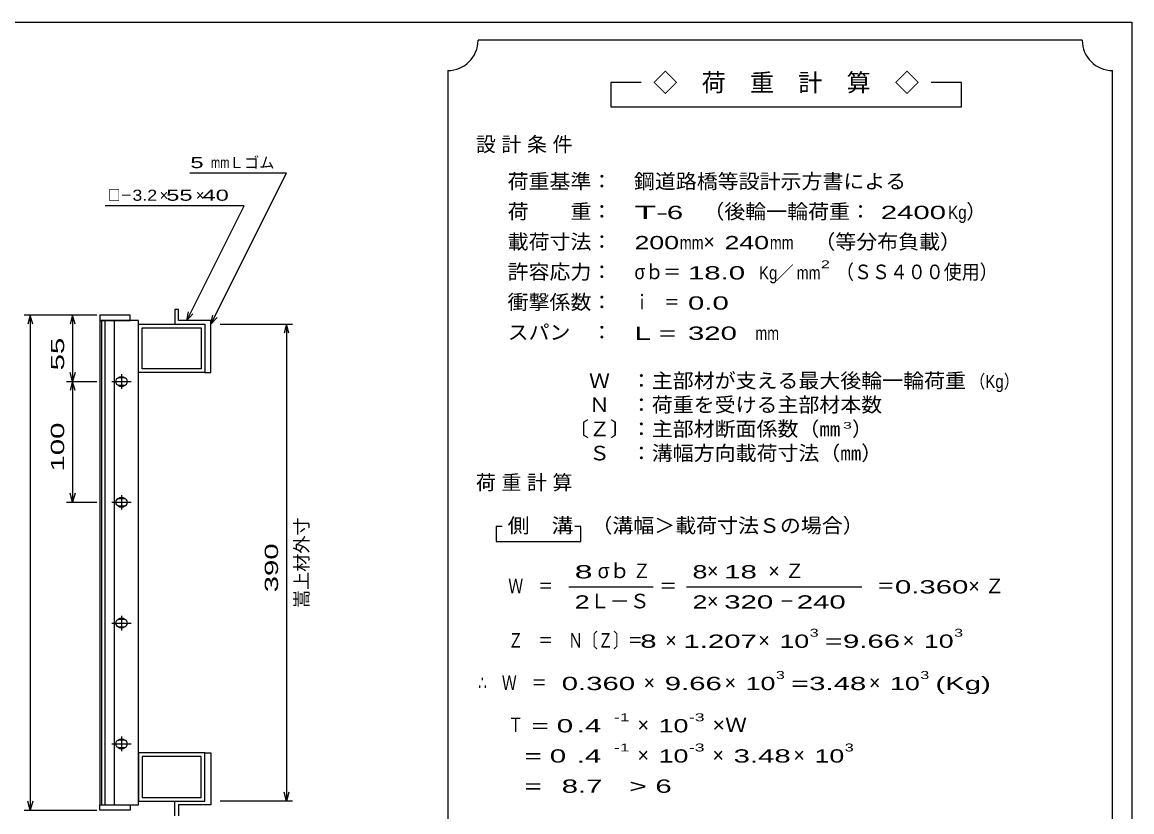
# Model space of a CAD drawing. Units: millimetres, scale not verified. Extents: x -910 to 866, y -641 to 527.
# Drawn here: x -53 to 866, y -127 to 527 of the extents above; entities that cross this region are included whole.
import ezdxf
from ezdxf.enums import TextEntityAlignment as Align

# ---------------------------------------------------------------- set-up
doc = ezdxf.new("R2010")
doc.units = ezdxf.units.MM
doc.header["$LTSCALE"] = 5
for name, color, linetype, lineweight in [('0_2', 150, 'Continuous', 25), ('16', 3, 'Continuous', 25), ('22', 2, 'Continuous', 25)]:
    doc.layers.add(name, color=color, linetype=linetype, lineweight=lineweight)
doc.styles.add('ベクトル', font='')
doc.styles.get('ベクトル').set_extended_font_data('ベクトル')

msp = doc.modelspace()

# ---------------------------------------------------------------- linework, layer by layer
at = {"layer": '0_2'}
for p, q in [((-864.5, 526.75), (865.5, 526.75)), ((865.5, 526.75), (865.5, -573.25))]:
    msp.add_line(p, q, dxfattribs=at)
at = {"layer": '16'}
for p, q in [((76.5, 288.75), (73.5, 288.75)), ((73.5, 288.75), (73.5, 276.75)), ((76.5, 279.75), (76.5, 288.75)), ((36.5, 284.25), (11.5, 284.25)), ((11.5, 284.25), (11.5, 279.75)), ((11.5, 279.75), (36.5, 279.75)), ((11.5, 279.75), (11.5, -121.25)), ((43.5, 279.75), (11.5, 279.75)), ((13, 279.75), (13, -121.25)), ((16, -121.25), (16, 279.75)), ((23.5, 279.75), (23.5, -121.25)), ((36.5, 279.75), (36.5, 284.25)), ((43.5, -121.25), (43.5, 279.75)), ((43.5, 276.75), (98.5, 276.75)), ((43.5, 236.75), (43.5, 276.75)), ((73.5, 276.75), (98.5, 276.75)), ((103.5, 279.75), (76.5, 279.75)), ((98.5, 276.75), (98.5, 236.75)), ((98.5, 276.75), (98.5, 236.75)), ((103.5, 236.75), (103.5, 279.75)), ((46.5, 273.75), (95.5, 273.75)), ((46.5, 239.75), (46.5, 273.75)), ((95.5, 273.75), (95.5, 239.75)), ((95.5, 239.75), (46.5, 239.75)), ((31.5, 232.25), (27.5, 232.25)), ((29.5, 235.25), (29.5, 223.25)), ((98.5, 236.75), (43.5, 236.75)), ((98.5, 236.75), (103.5, 236.75)), ((21.5, 229.25), (37.5, 229.25)), ((27.5, 226.25), (31.5, 226.25)), ((21.5, 129.25), (37.5, 129.25)), ((31.5, 132.25), (27.5, 132.25)), ((29.5, 135.25), (29.5, 123.25)), ((27.5, 126.25), (31.5, 126.25)), ((21.5, 29.25), (37.5, 29.25)), ((31.5, 32.25), (27.5, 32.25)), ((29.5, 35.25), (29.5, 23.25)), ((27.5, 26.25), (31.5, 26.25)), ((21.5, -70.75), (37.5, -70.75)), ((31.5, -67.75), (27.5, -67.75)), ((29.5, -64.75), (29.5, -76.75)), ((27.5, -73.75), (31.5, -73.75)), ((98.5, -78.25), (43.5, -78.25)), ((43.5, -78.25), (43.5, -118.25)), ((95.5, -81.25), (46.5, -81.25)), ((46.5, -81.25), (46.5, -115.25)), ((95.5, -115.25), (95.5, -81.25)), ((98.5, -118.25), (98.5, -78.25)), ((98.5, -78.25), (103.5, -78.25)), ((98.5, -118.25), (98.5, -78.25)), ((103.5, -78.25), (103.5, -121.25)), ((43.5, -118.25), (98.5, -118.25)), ((46.5, -115.25), (95.5, -115.25)), ((73.5, -130.25), (73.5, -118.25)), ((73.5, -118.25), (98.5, -118.25)), ((11.5, -121.25), (36.5, -121.25)), ((11.5, -125.75), (11.5, -121.25)), ((11.5, -121.25), (43.5, -121.25)), ((36.5, -125.75), (11.5, -125.75)), ((36.5, -121.25), (36.5, -125.75)), ((103.5, -121.25), (76.5, -121.25)), ((76.5, -121.25), (76.5, -130.25))]:
    msp.add_line(p, q, dxfattribs=at)
for centre, radius, start, end in [((27.5, 229.25), 3, 90, 270), ((29.5, 229.25), 4, 46.6, 133.4), ((31.5, 229.25), 3, 270, 90), ((29.5, 229.25), 4, 226.6, 313.4), ((27.5, 129.25), 3, 90, 270), ((29.5, 129.25), 4, 46.6, 133.4), ((31.5, 129.25), 3, 270, 90), ((29.5, 129.25), 4, 226.6, 313.4), ((27.5, 29.25), 3, 90, 270), ((29.5, 29.25), 4, 46.6, 133.4), ((31.5, 29.25), 3, 270, 90), ((29.5, 29.25), 4, 226.6, 313.4), ((27.5, -70.75), 3, 90, 270), ((29.5, -70.75), 4, 46.6, 133.4), ((31.5, -70.75), 3, 270, 90), ((29.5, -70.75), 4, 226.6, 313.4)]:
    msp.add_arc(centre, radius, start, end, dxfattribs=at)
at = {"layer": '22', "color": 4}
for p, q in [((824.5, 511.75), (324.5, 511.75)), ((824.5, 511.75), (324.5, 511.75)), ((299.5, 486.75), (299.5, -288.25)), ((299.5, 486.75), (299.5, -288.25)), ((849.5, -288.25), (849.5, 486.75)), ((849.5, -288.25), (849.5, 486.75)), ((459.5, 476.75), (434.5, 476.75)), ((434.5, 476.75), (434.5, 456.75)), ((459.5, 476.75), (434.5, 476.75)), ((434.5, 476.75), (434.5, 456.75)), ((724.5, 476.75), (699.5, 476.75)), ((724.5, 476.75), (699.5, 476.75)), ((724.5, 456.75), (724.5, 476.75)), ((724.5, 456.75), (724.5, 476.75)), ((434.5, 456.75), (724.5, 456.75)), ((434.5, 456.75), (724.5, 456.75)), ((166, 401.75), (86, 401.75)), ((103.5, 276.75), (166, 401.75)), ((131, 374.75), (16, 374.75)), ((83.5, 279.75), (131, 374.75)), ((83.5, 279.75), (85, 287.05)), ((83.5, 279.75), (88.5, 285.25)), ((9, 284.25), (-51, 284.25)), ((-46, 284.25), (-48, 276.75)), ((-44, 276.75), (-46, 284.25)), ((-46, 284.25), (-46, -125.75)), ((9, 284.25), (-16, 284.25)), ((-11, 284.25), (-13, 276.75)), ((-9, 276.75), (-11, 284.25)), ((-11, 284.25), (-11, 229.25)), ((103.5, 276.75), (105, 284.05)), ((103.5, 276.75), (108.5, 282.25)), ((111, 276.75), (171, 276.75)), ((166, 276.75), (164, 269.25)), ((168, 269.25), (166, 276.75)), ((166, 276.75), (166, -118.25)), ((-11, 229.25), (-13, 236.75)), ((-9, 236.75), (-11, 229.25)), ((-16, 229.25), (9, 229.25)), ((-11, 229.25), (-13, 221.75)), ((-9, 221.75), (-11, 229.25)), ((-11, 229.25), (-11, 129.25)), ((-16, 129.25), (9, 129.25)), ((-11, 129.25), (-13, 136.75)), ((-9, 136.75), (-11, 129.25)), ((344.5, 109.25), (339.5, 109.25)), ((339.5, 109.25), (339.5, 96.75)), ((344.5, 109.25), (339.5, 109.25)), ((339.5, 109.25), (339.5, 96.75)), ((409.5, 109.25), (404.5, 109.25)), ((409.5, 109.25), (404.5, 109.25)), ((409.5, 96.75), (409.5, 109.25)), ((409.5, 96.75), (409.5, 109.25)), ((339.5, 96.75), (409.5, 96.75)), ((339.5, 96.75), (409.5, 96.75)), ((399.5, 59.25), (469.5, 59.25)), ((399.5, 59.25), (469.5, 59.25)), ((497, 59.25), (642, 59.25)), ((497, 59.25), (642, 59.25)), ((-46, -125.75), (-48, -118.25)), ((-44, -118.25), (-46, -125.75)), ((171, -118.25), (111, -118.25)), ((166, -118.25), (164, -110.75)), ((168, -110.75), (166, -118.25)), ((-51, -125.75), (9, -125.75))]:
    msp.add_line(p, q, dxfattribs=at)
for centre, start, end in [((299.5, 511.75), 270, 0), ((299.5, 511.75), 270, 0), ((849.5, 511.75), 180, 270), ((849.5, 511.75), 180, 270)]:
    msp.add_arc(centre, 25, start, end, dxfattribs=at)

# ---------------------------------------------------------------- texts
at = {"layer": '22', "style": 'ベクトル'}
for s, height, p in [('◇\u3000荷\u3000重\u3000計\u3000算\u3000◇', 14.66, (469.5, 476.75)), ('◇\u3000荷\u3000重\u3000計\u3000算\u3000◇', 14.66, (469.5, 476.75)), ('Ｌゴム', 9.164, (118.5, 410.5)), ('×', 9.164, (61, 383.5)), ('×', 9.164, (91, 383.5)), ('）', 12.1, (728.5, 370)), ('）', 12.1, (728.5, 370)), ('×', 12.1, (511, 345)), ('×', 12.1, (511, 345)), ('／', 11, (570.75, 319.25)), ('／', 11, (570.75, 319.25)), ('）', 12.1, (634, 190)), ('）', 12.1, (634, 190)), ('σｂ', 12.1, (423.5, 72.5)), ('σｂ', 12.1, (423.5, 72.5)), ('×', 12.1, (514, 72.5)), ('×', 12.1, (514, 72.5)), ('Ｌ－Ｓ', 12.1, (417, 47.5)), ('Ｌ－Ｓ', 12.1, (417, 47.5)), ('×', 12.1, (514, 47.5)), ('×', 12.1, (514, 47.5)), ('×', 12.1, (479.5, 15)), ('×', 12.1, (479.5, 15)), ('×', 12.1, (556.5, 15)), ('×', 12.1, (556.5, 15)), ('×', 12.1, (676, 15)), ('×', 12.1, (676, 15)), ('×', 12.1, (461.5, -20)), ('×', 12.1, (461.5, -20)), ('×', 12.1, (528.5, -20)), ('×', 12.1, (528.5, -20)), ('×', 12.1, (648, -20)), ('×', 12.1, (648, -20)), ('×', 12.1, (456.5, -55)), ('×', 12.1, (456.5, -55)), ('×', 12.1, (456.5, -80)), ('×', 12.1, (456.5, -80)), ('×', 12.1, (518.5, -80)), ('×', 12.1, (518.5, -80)), ('×', 12.1, (585.5, -80)), ('×', 12.1, (585.5, -80))]:
    msp.add_text(s, height=height, dxfattribs=at).set_placement(p, align=Align.MIDDLE_LEFT)
for s, height, width, p in [(' 5 ', 9.164, 1.6, (81, 410.5)), ('mm', 9.164, 0.75, (103.5, 410.5)), ('荷重基準：\u3000', 12.1, 1.05, (349, 395)), ('荷重基準：\u3000', 12.1, 1.05, (349, 395)), ('鋼道路橋等設計示方書による', 12.1, 1.05, (453.5, 395)), ('鋼道路橋等設計示方書による', 12.1, 1.05, (453.5, 395)), ('□－', 9.164, 0.8, (18.5, 383.5)), ('3.2', 9.164, 1.2, (38.5, 383.5)), (' 55 ', 9.164, 1.6, (61, 383.5)), (' 40 ', 9.164, 1.6, (91, 383.5)), ('荷\u3000\u3000重：\u3000', 12.1, 1.05, (349, 370)), ('荷\u3000\u3000重：\u3000', 12.1, 1.05, (349, 370)), ('（後輪一輪荷重：', 12.1, 1.05, (511, 370)), ('（後輪一輪荷重：', 12.1, 1.05, (511, 370)), ('T-', 11, 2, (454, 369.25)), ('T-', 11, 2, (454, 369.25)), (' 6 ', 11, 1.65, (474, 369.25)), (' 6 ', 11, 1.65, (474, 369.25)), (' 2400', 11, 1.65, (651, 369.25)), (' 2400', 11, 1.65, (651, 369.25)), ('Kg', 11, 0.85, (713.5, 369.25)), ('Kg', 11, 0.85, (713.5, 369.25)), ('載荷寸法：\u3000', 12.1, 1.05, (349, 345)), ('載荷寸法：\u3000', 12.1, 1.05, (349, 345)), ('200', 11, 1.5, (454, 344.25)), ('200', 11, 1.5, (454, 344.25)), ('240', 11, 1.5, (528.5, 344.25)), ('240', 11, 1.5, (528.5, 344.25)), ('\u3000（等分布負載）', 12.1, 1.05, (585.5, 345)), ('\u3000（等分布負載）', 12.1, 1.05, (585.5, 345)), ('mm', 11, 0.8, (491.5, 344.25)), ('mm', 11, 0.8, (491.5, 344.25)), ('mm', 11, 0.8, (566, 344.25)), ('mm', 11, 0.8, (566, 344.25)), ('許容応力：\u3000', 12.1, 1.05, (349, 320)), ('許容応力：\u3000', 12.1, 1.05, (349, 320)), ('σｂ＝', 12.1, 0.9, (454, 320)), ('σｂ＝', 12.1, 0.9, (454, 320)), (' 18.0', 11, 1.65, (491.5, 319.25)), (' 18.0', 11, 1.65, (491.5, 319.25)), ('Kg', 11, 0.85, (557, 319.25)), ('Kg', 11, 0.85, (557, 319.25)), ('mm', 11, 0.8, (588.25, 319.25)), ('mm', 11, 0.8, (588.25, 319.25)), ('2', 6.598, 1.5, (608.25, 326.25)), ('2', 6.598, 1.5, (608.25, 326.25)), ('（ＳＳ４００使用）', 12.1, 0.9, (620.75, 320)), ('（ＳＳ４００使用）', 12.1, 0.9, (620.75, 320)), ('衝撃係数：\u3000', 12.1, 1.05, (349, 295)), ('衝撃係数：\u3000', 12.1, 1.05, (349, 295)), ('ｉ\u3000＝', 12.1, 0.75, (454, 295)), ('ｉ\u3000＝', 12.1, 0.75, (454, 295)), (' 0.0', 11, 1.65, (491.5, 294.25)), (' 0.0', 11, 1.65, (491.5, 294.25)), ('スパン\u3000：\u3000', 12.1, 1.05, (349, 270)), ('スパン\u3000：\u3000', 12.1, 1.05, (349, 270)), ('L =', 11, 1.65, (454, 269.25)), ('L =', 11, 1.65, (454, 269.25)), (' 320 ', 11, 1.65, (491.5, 269.25)), (' 320 ', 11, 1.65, (491.5, 269.25)), ('mm', 11, 0.8, (554, 269.25)), ('mm', 11, 0.8, (554, 269.25)), ('\u3000Ｗ\u3000：主部材が支える最大後輪一輪荷重', 12.1, 1.05, (399, 230)), ('\u3000Ｗ\u3000：主部材が支える最大後輪一輪荷重', 12.1, 1.05, (399, 230)), ('（Kg）', 11, 0.85, (731.5, 229.25)), ('（Kg）', 11, 0.85, (731.5, 229.25)), ('\u3000Ｎ\u3000：荷重を受ける主部材本数', 12.1, 1.05, (399, 210)), ('\u3000Ｎ\u3000：荷重を受ける主部材本数', 12.1, 1.05, (399, 210)), ('〔Ｚ〕：主部材断面係数（㎜', 12.1, 1.05, (399, 190)), ('〔Ｚ〕：主部材断面係数（㎜', 12.1, 1.05, (399, 190)), ('3', 5.499, 1.8, (626.5, 193)), ('3', 5.499, 1.8, (626.5, 193)), ('\u3000Ｓ\u3000：溝幅方向載荷寸法（㎜）', 12.1, 1.05, (399, 170)), ('\u3000Ｓ\u3000：溝幅方向載荷寸法（㎜）', 12.1, 1.05, (399, 170)), ('側\u3000溝', 12.1, 1.1, (349, 110)), ('側\u3000溝', 12.1, 1.1, (349, 110)), ('\u3000（溝幅＞載荷寸法Ｓの場合）', 12.1, 1.05, (401, 110)), ('\u3000（溝幅＞載荷寸法Ｓの場合）', 12.1, 1.05, (401, 110)), ('8', 11, 1.8, (404.5, 71.75)), ('8', 11, 1.8, (404.5, 71.75)), ('Ｚ', 12.1, 0.9, (452.5, 72.5)), ('Ｚ', 12.1, 0.9, (452.5, 72.5)), ('8', 11, 1.5, (502, 71.75)), ('8', 11, 1.5, (502, 71.75)), (' 18 ', 11, 1.65, (521.5, 71.75)), (' 18 ', 11, 1.65, (521.5, 71.75)), ('Ｗ\u3000＝', 12.1, 0.75, (349.5, 60)), ('Ｗ\u3000＝', 12.1, 0.75, (349.5, 60)), ('0.360', 11, 1.65, (669.5, 59.25)), ('0.360', 11, 1.65, (669.5, 59.25)), ('＝', 12.1, 0.9, (474.5, 60)), ('＝', 12.1, 0.9, (474.5, 60)), ('＝', 12.1, 0.9, (654.5, 60)), ('＝', 12.1, 0.9, (654.5, 60)), ('2', 11, 1.5, (404.5, 46.75)), ('2', 11, 1.5, (404.5, 46.75)), ('2', 11, 1.5, (502, 46.75)), ('2', 11, 1.5, (502, 46.75)), (' 320 ', 11, 1.65, (521.5, 46.75)), (' 320 ', 11, 1.65, (521.5, 46.75)), ('－', 12.1, 0.75, (574, 47.5)), ('－', 12.1, 0.75, (574, 47.5)), (' 240 ', 11, 1.65, (581.5, 46.75)), (' 240 ', 11, 1.65, (581.5, 46.75)), ('Ｚ\u3000＝\u3000Ｎ〔Ｚ〕＝', 12.1, 0.75, (349.5, 15)), ('Ｚ\u3000＝\u3000Ｎ〔Ｚ〕＝', 12.1, 0.75, (349.5, 15)), (' 8 ', 11, 1.65, (452, 14.25)), (' 8 ', 11, 1.65, (452, 14.25)), ('1.207', 11, 1.65, (494.5, 14.25)), ('1.207', 11, 1.65, (494.5, 14.25)), ('10', 11, 1.5, (574, 14.25)), ('10', 11, 1.5, (574, 14.25)), ('3', 6.598, 1.5, (599, 21.25)), ('3', 6.598, 1.5, (599, 21.25)), ('9.66', 11, 1.65, (626.5, 14.25)), ('9.66', 11, 1.65, (626.5, 14.25)), ('10', 11, 1.5, (693.5, 14.25)), ('10', 11, 1.5, (693.5, 14.25)), ('3', 6.598, 1.5, (718.5, 21.25)), ('3', 6.598, 1.5, (718.5, 21.25)), ('=', 11, 1.7, (611.5, 14.25)), ('=', 11, 1.7, (611.5, 14.25)), ('∴\u3000Ｗ\u3000＝', 12.1, 0.75, (324.5, -20)), ('∴\u3000Ｗ\u3000＝', 12.1, 0.75, (324.5, -20)), (' 0.360', 11, 1.65, (387, -20.75)), (' 0.360', 11, 1.65, (387, -20.75)), ('9.66', 11, 1.65, (479, -20.75)), ('9.66', 11, 1.65, (479, -20.75)), ('10', 11, 1.5, (546, -20.75)), ('10', 11, 1.5, (546, -20.75)), ('3', 6.598, 1.5, (571, -13.75)), ('3', 6.598, 1.5, (571, -13.75)), ('3.48', 11, 1.65, (598.5, -20.75)), ('3.48', 11, 1.65, (598.5, -20.75)), ('10', 11, 1.5, (665.5, -20.75)), ('10', 11, 1.5, (665.5, -20.75)), ('3', 6.598, 1.5, (690.5, -13.75)), ('3', 6.598, 1.5, (690.5, -13.75)), ('(Kg)', 11, 1.65, (703, -20.75)), ('(Kg)', 11, 1.65, (703, -20.75)), ('=', 11, 1.7, (583.5, -20.75)), ('=', 11, 1.7, (583.5, -20.75)), ('-1', 6.598, 1.65, (437, -48.75)), ('-1', 6.598, 1.65, (437, -48.75)), ('-3', 6.598, 1.65, (499, -48.75)), ('-3', 6.598, 1.65, (499, -48.75)), ('Ｔ', 12.1, 0.75, (349.5, -55)), ('Ｔ', 12.1, 0.75, (349.5, -55)), (' = 0', 11, 1.65, (362, -55.75)), (' = 0', 11, 1.65, (362, -55.75)), (' .4 ', 11, 1.65, (399.5, -55.75)), (' .4 ', 11, 1.65, (399.5, -55.75)), ('10', 11, 1.5, (474, -55.75)), ('10', 11, 1.5, (474, -55.75)), ('×Ｗ', 12.1, 1.1, (518.5, -55)), ('×Ｗ', 12.1, 1.1, (518.5, -55)), ('-1', 6.598, 1.65, (437, -73.75)), ('-1', 6.598, 1.65, (437, -73.75)), ('-3', 6.598, 1.65, (499, -73.75)), ('-3', 6.598, 1.65, (499, -73.75)), ('3', 6.598, 1.5, (628, -73.75)), ('3', 6.598, 1.5, (628, -73.75)), ('  = 0', 11, 1.65, (349.5, -80.75)), ('  = 0', 11, 1.65, (349.5, -80.75)), (' .4 ', 11, 1.65, (399.5, -80.75)), (' .4 ', 11, 1.65, (399.5, -80.75)), ('10', 11, 1.5, (474, -80.75)), ('10', 11, 1.5, (474, -80.75)), ('3.48', 11, 1.65, (536, -80.75)), ('3.48', 11, 1.65, (536, -80.75)), ('10', 11, 1.5, (603, -80.75)), ('10', 11, 1.5, (603, -80.75)), (' 8.7', 11, 1.65, (387, -105.75)), (' 8.7', 11, 1.65, (387, -105.75)), (' 6 ', 11, 1.65, (464.5, -105.75)), (' 6 ', 11, 1.65, (464.5, -105.75)), ('  =', 11, 1.65, (349.5, -105.75)), ('  =', 11, 1.65, (349.5, -105.75)), ('>', 11, 1.7, (449.5, -105.75)), ('>', 11, 1.7, (449.5, -105.75))]:
    msp.add_text(s, height=height, dxfattribs=dict(at, width=width)).set_placement(p, align=Align.MIDDLE_LEFT)
at = {"layer": '22', "style": 'ベクトル', "width": 1.65}
for s, p in [(' 55 ', (-23.5, 231.75)), (' 100 ', (-23.5, 148)), (' 390', (153.5, 48))]:
    msp.add_text(s, height=11, rotation=90, dxfattribs=at).set_placement(p, align=Align.MIDDLE_LEFT)
at = {"layer": '22', "style": 'ベクトル'}
msp.add_text('嵩上材外寸', height=11, rotation=90, dxfattribs=at).set_placement((178.5, 41.75), align=Align.MIDDLE_LEFT)
at = {"layer": '22', "char_height": 12.1, "attachment_point": 4, "style": 'ベクトル'}
for s, insert in [('\\T1.28;設計条件', (322.75, 425)), ('\\T1.28;設計条件', (322.75, 425)), ('\\T1.28;荷重計算', (322.75, 145)), ('\\T1.28;荷重計算', (322.75, 145)), ('\\T1.42;×Ｚ', (564.75, 72.5)), ('\\T1.42;×Ｚ', (564.75, 72.5)), ('\\T1.42;×Ｚ', (730.25, 60)), ('\\T1.42;×Ｚ', (730.25, 60))]:
    msp.add_mtext(s, dxfattribs=dict(at, insert=insert))

doc.saveas('drawing.dxf')
